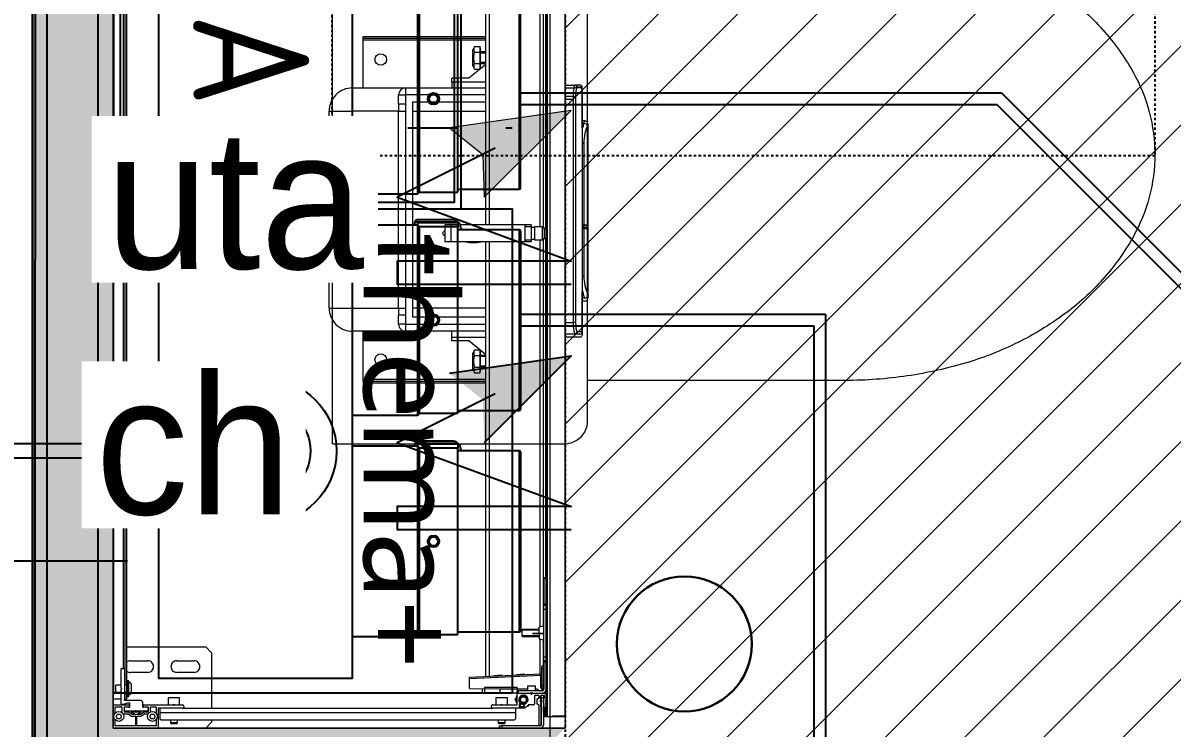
# Model space of a CAD drawing. Header units: centimetres. Extents: x 2191 to 12545, y -680 to 18662.
# Drawn here: x 8602.2 to 8701.4, y 8240.9 to 8301.8 of the extents above; entities that cross this region are included whole.
import ezdxf

# ---------------------------------------------------------------- set-up
doc = ezdxf.new("R2010")
doc.units = ezdxf.units.CM
for name, pattern in [('prlm_vmc', [0.282222, 0.141111, -0.141111]), ('Style de ligne -1', [0.41664, 0.20828, -0.20836]), ('VW-01', [0.41656, 0.20828, -0.20828])]:
    doc.linetypes.add(name, pattern=pattern)
for name, color, linetype, lineweight in [('B AmÈnagement intÈrieur_Hatch', 7, 'Continuous', 5), ('F REMPLISSAGE-vert clair_Hatch', 7, 'Continuous', 5), ('F REMPLISSAGE-vert foncÈ_Hatch', 7, 'Continuous', 5), ('prlm-ELEC-CFO', 1, 'Continuous', 25), ('prlm-GAZ', 2, 'Continuous', 25)]:
    doc.layers.add(name, color=color, linetype=linetype, lineweight=lineweight)
for name, color, linetype in [('B Aménagement intérieur', 252, 'Continuous'), ('B Faux plafonds', 252, 'Continuous'), ('B Faux plafonds_Hatch', 252, 'Continuous'), ('B Général', 252, 'Continuous'), ('C ANNOTATIONS-prestations', 252, 'Continuous'), ('D SURFACES-shab', 252, 'Continuous'), ('F REMPLISSAGE-vert clair', 252, 'Continuous'), ('F REMPLISSAGE-vert foncé', 252, 'Continuous'), ('prlm-CHAUFF', 4, 'Continuous'), ('prlm-GT', 242, 'Continuous')]:
    doc.layers.add(name, color=color, linetype=linetype)
doc.styles.add('prlm-chauff', font='trebucbi.ttf', dxfattribs={"height": 18})
doc.styles.add('prlm-elec-cfo', font='comic.ttf', dxfattribs={"height": 12})
doc.styles.get("Standard").update_dxf_attribs({"font": 'isocp.shx', "height": 15})

# ---------------------------------------------------------------- blocks, each defined once
blk = doc.blocks.new('Gaine 150_70')
at = {"layer": 'B Général', "color": 7, "linetype": 'Continuous', "lineweight": 5}
for p, q in [((-35.8, 37.785), (-35.8, 37.336)), ((-32.287, 37.785), (-35.8, 37.785)), ((-14.4, 37.8), (-35.55, 37.8)), ((-32.9, 37.985), (-32.9, 37.785)), ((-32.65, 38), (-32.65, 37.8)), ((-32.6, 38.285), (-32.6, 38.285)), ((-23.943, 38.285), (-32.6, 38.285)), ((-32.35, 38.3), (-32.35, 38.3)), ((-23.693, 38.3), (-32.35, 38.3)), ((-31.01, 37.782), (-19.49, 37.782)), ((-30.99, 37.919), (-23.943, 37.919)), ((-30.99, 37.782), (-30.99, 37.919)), ((-23.943, 37.919), (-23.943, 38.285)), ((-23.943, 37.782), (-23.943, 37.919)), ((-23.834, 38.285), (-23.834, 37.919)), ((-17.9, 38.285), (-23.834, 38.285)), ((-23.834, 37.919), (-19.51, 37.919)), ((-23.834, 37.919), (-23.834, 37.782)), ((-23.693, 37.934), (-23.693, 38.3)), ((-23.693, 37.797), (-23.693, 37.934)), ((-23.584, 38.3), (-23.584, 37.934)), ((-17.65, 38.3), (-23.584, 38.3)), ((-23.584, 37.934), (-23.584, 37.797)), ((-19.51, 37.782), (-19.51, 37.919)), ((-14.7, 37.785), (-18.19, 37.785)), ((-17.9, 38.285), (-17.9, 38.285)), ((-17.65, 38.3), (-17.65, 38.3)), ((-17.6, 37.985), (-17.6, 37.785)), ((-17.35, 38), (-17.35, 37.8)), ((-14.7, 37.785), (-14.7, 37.336)), ((-36, 37.585), (-36, 37.138)), ((-36, 36.305), (-36, 37.138)), ((-35.75, 37.6), (-35.75, 37.153)), ((-35.75, 36.32), (-35.75, 37.153)), ((-35, 37.213), (-15.5, 37.213)), ((-35, 37.015), (-35, 37.213)), ((-35, 37.015), (-35, 36.305)), ((-15.5, 37.015), (-35, 37.015)), ((-34.75, 37.03), (-34.75, 36.32)), ((-15.25, 37.03), (-34.75, 37.03)), ((-15.5, 37.213), (-15.5, 37.015)), ((-15.5, 36.305), (-15.5, 37.015)), ((-15.25, 36.32), (-15.25, 37.03)), ((-14.5, 37.585), (-14.5, 37.138)), ((-14.5, 37.138), (-14.5, 36.305)), ((-14.25, 37.6), (-14.25, 37.153)), ((-14.25, 37.153), (-14.25, 36.32)), ((18.5, 36.305), (-69, 36.305))]:
    blk.add_line(p, q, dxfattribs=at)
at = {"layer": 'B Général', "color": 7, "linetype": 'Continuous', "lineweight": 5, "flags": 128}
for points in [[(-35.8, 37.785, 0.198912), (-35.941, 37.726, 0.198912), (-36, 37.585)], [(-35.55, 37.8, 0.198912), (-35.691, 37.741, 0.198912), (-35.75, 37.6)], [(-32.6, 38.285, 0.198912), (-32.812, 38.197, 0.198912), (-32.9, 37.985)], [(-32.9, 37.985, 0.015662), (-32.555, 37.873, 0.015662), (-32.204, 37.783)], [(-32.35, 38.3, 0.198912), (-32.562, 38.212, 0.198912), (-32.65, 38)], [(-32.6, 38.285, 0.052495), (-31.814, 38.017, 0.052495), (-30.99, 37.919)], [(-32.305, 37.785), (-32.301, 37.785, 0.000336), (-31.019, 37.782), (-31.01, 37.782)], [(-19.51, 37.919, 0.052763), (-18.686, 38.017, 0.052763), (-17.9, 38.285)], [(-18.296, 37.783, 0.015616), (-17.945, 37.873, 0.015616), (-17.6, 37.985)], [(-17.6, 37.985, 0.198912), (-17.688, 38.197, 0.198912), (-17.9, 38.285)], [(-17.35, 38, 0.198912), (-17.438, 38.212, 0.198912), (-17.65, 38.3)], [(-14.5, 37.585, 0.198912), (-14.559, 37.726, 0.198912), (-14.7, 37.785)], [(-14.25, 37.6, 0.198912), (-14.309, 37.741, 0.198912), (-14.45, 37.8)], [(-36, 37.138, 0.057305), (-35.507, 37.019, 0.057305), (-35, 37.015)], [(-15.5, 37.015, 0.052931), (-14.993, 37.023, 0.052931), (-14.5, 37.138)]]:
    blk.add_lwpolyline(points, format="xyb", dxfattribs=at)
blk.add_lwpolyline([(-19.49, 37.782), (-18.183, 37.785), (-18.182, 37.785)], dxfattribs=at)
for points in [[(-70, 36.305), (19.5, 36.305), (19.5, -2.715), (-70, -2.715)], [(-70, -2.7), (-70, 36.3), (19.5, 36.3), (19.5, -2.7)]]:
    blk.add_lwpolyline(points, close=True, dxfattribs=at)
at = {"layer": 'B Général', "color": 7, "linetype": 'Continuous', "lineweight": 5}
for points, knots in [([(-35.8, 37.336), (-35.802, 37.336), (-35.829, 37.335), (-35.876, 37.322), (-35.911, 37.303), (-35.936, 37.284), (-35.958, 37.26), (-35.976, 37.234), (-35.989, 37.206), (-36, 37.167), (-36, 37.141), (-36, 37.14), (-36, 37.138)], [0, 0, 0, 1, 2, 3, 4, 5, 6, 7, 8, 9, 9, 10, 10, 10]), ([(-35.8, 37.336), (-35.783, 37.302), (-35.674, 37.269), (-35.305, 37.21), (-35.003, 37.213), (-35.002, 37.213), (-35, 37.213)], [0, 0, 0, 1, 2, 3, 3, 4, 4, 4]), ([(-15.5, 37.213), (-15.212, 37.211), (-14.837, 37.263), (-14.728, 37.302), (-14.701, 37.325), (-14.7, 37.335), (-14.7, 37.336), (-14.7, 37.336)], [0, 0, 0, 1, 2, 3, 4, 4, 5, 5, 5]), ([(-14.5, 37.138), (-14.5, 37.14), (-14.5, 37.167), (-14.514, 37.213), (-14.533, 37.247), (-14.553, 37.273), (-14.576, 37.294), (-14.603, 37.312), (-14.631, 37.324), (-14.671, 37.335), (-14.697, 37.336), (-14.698, 37.336), (-14.7, 37.336)], [0, 0, 0, 1, 2, 3, 4, 5, 6, 7, 8, 9, 9, 10, 10, 10])]:
    blk.add_open_spline(points, degree=2, knots=knots, dxfattribs=at)
at = {"layer": 'C ANNOTATIONS-prestations'}
blk.add_line((18.5, 36.305), (18.5, 35.205), dxfattribs=at)
at = {"layer": 'C ANNOTATIONS-prestations', "lineweight": 5}
for p, q in [((-69, 34.755), (18.5, 34.755)), ((18.5, 34.755), (18.5, 35.205)), ((18.5, 34.755), (18.53, 34.755)), ((18.5, 34.755), (18.5, 34.655)), ((18.53, 34.755), (18.53, 34.555)), ((18.5, 34.655), (-69, 34.655)), ((-61.294, 34.135), (-23.75, 34.135)), ((-23.65, 34.435), (-61.234, 34.435)), ((-23.583, 34.635), (-57, 34.635)), ((-22.65, 34.36), (-23.75, 34.36)), ((-23.75, 34.36), (-23.75, 33.66)), ((-22.75, 34.51), (-23.65, 34.51)), ((-23.65, 34.51), (-23.65, 34.36)), ((6.5, 34.635), (-22.817, 34.635)), ((-22.75, 34.36), (-22.75, 34.51)), ((10.724, 34.435), (-22.75, 34.435)), ((-22.65, 33.66), (-22.65, 34.36)), ((-22.65, 34.135), (10.784, 34.135)), ((6.5, 34.455), (6.5, 34.655)), ((6.6, 34.455), (6.5, 34.455)), ((6.6, 34.655), (6.6, 34.455)), ((6.6, 34.455), (8.783, 34.455)), ((8.783, 34.455), (8.783, 34.655)), ((8.918, 34.455), (8.783, 34.455)), ((8.918, 34.655), (8.918, 34.455)), ((9.25, 34.455), (8.918, 34.455)), ((9.25, 34.455), (9.25, 34.655)), ((13.35, 34.455), (9.25, 34.455)), ((10.72, 34.455), (10.8, 34.055)), ((11.3, 34.055), (10.8, 34.055)), ((11, 34.055), (11, 32.605)), ((11.061, 34.055), (11.061, 32.605)), ((11.3, 33.646), (11.3, 34.455)), ((11.35, 33.646), (11.35, 34.455)), ((11.35, 34.055), (11.8, 34.055)), ((11.539, 34.055), (11.539, 32.605)), ((11.6, 32.605), (11.6, 34.055)), ((11.8, 34.055), (11.88, 34.455)), ((11.816, 34.135), (14.824, 34.135)), ((14.1, 34.435), (11.876, 34.435)), ((13.35, 34.455), (13.35, 34.655)), ((13.682, 34.455), (13.35, 34.455)), ((13.682, 34.455), (13.682, 34.655)), ((13.817, 34.455), (13.682, 34.455)), ((13.817, 34.655), (13.817, 34.455)), ((13.817, 34.455), (16.15, 34.455)), ((14.1, 34.405), (14.1, 34.455)), ((14.1, 34.405), (14.4, 34.405)), ((14.4, 34.305), (14.2, 34.305)), ((14.4, 34.455), (14.4, 34.405)), ((14.4, 34.405), (15.8, 34.405)), ((14.4, 34.305), (14.4, 34.405)), ((15.8, 34.305), (14.4, 34.305)), ((14.821, 34.198), (14.82, 34.21)), ((14.821, 34.198), (14.971, 34.205)), ((15.1, 28.055), (14.821, 34.198)), ((14.97, 34.21), (14.971, 34.205)), ((16, 34.205), (14.971, 34.205)), ((14.971, 34.205), (15.25, 28.055)), ((15.8, 34.405), (15.8, 34.455)), ((15.8, 34.405), (16.1, 34.405)), ((15.8, 34.305), (15.8, 34.405)), ((16, 34.305), (15.8, 34.305)), ((15.9, 33.755), (15.9, 33.055)), ((16.3, 33.755), (15.9, 33.755)), ((16, 34.305), (16, 34.205)), ((16.1, 34.455), (16.1, 34.405)), ((16.15, 33.852), (16.15, 33.755)), ((16.3, 34.305), (16.3, 32.255)), ((16.4, 34.655), (16.4, 34.55)), ((16.5, 34.655), (16.5, 34.625)), ((16.5, 33.517), (16.5, 34.625)), ((16.7, 34.505), (16.7, 34.215)), ((16.7, 34.435), (16.9, 34.435)), ((16.9, 34.235), (16.7, 34.235)), ((16.7, 34.025), (16.7, 33.685)), ((16.87, 34.535), (16.73, 34.535)), ((17.002, 34.185), (16.73, 34.185)), ((16.859, 34.055), (16.73, 34.055)), ((16.971, 33.918), (16.884, 34.042)), ((16.9, 34.485), (16.9, 34.505)), ((17.001, 34.485), (16.9, 34.485)), ((16.9, 34.435), (19.25, 34.435)), ((16.9, 34.435), (16.9, 34.235)), ((16.9, 34.235), (19.25, 34.235)), ((16.96, 34.485), (16.999, 34.446)), ((17.404, 33.905), (16.996, 33.905)), ((16.999, 34.446), (17.037, 34.446)), ((17, 34.235), (17, 34.185)), ((17, 33.905), (17, 33.875)), ((17, 33.875), (17.4, 33.875)), ((17, 33.875), (17.02, 33.855)), ((17.02, 33.855), (17.38, 33.855)), ((17.03, 34.205), (17.129, 34.205)), ((17.043, 34.185), (17.043, 34.235)), ((17.043, 33.855), (17.043, 33.905)), ((17.345, 34.435), (17.06, 34.435)), ((17.129, 34.655), (17.179, 34.606)), ((17.129, 34.205), (17.179, 34.156)), ((17.164, 34.62), (17.236, 34.62)), ((17.221, 34.606), (17.271, 34.655)), ((17.221, 34.156), (17.271, 34.205)), ((17.271, 34.205), (17.375, 34.205)), ((17.357, 34.185), (17.357, 34.235)), ((17.357, 33.855), (17.357, 33.905)), ((17.368, 34.446), (17.401, 34.446)), ((17.38, 33.855), (17.4, 33.875)), ((17.4, 34.185), (17.4, 34.235)), ((17.4, 33.875), (17.4, 33.905)), ((17.401, 34.446), (17.44, 34.485)), ((17.403, 34.185), (17.577, 34.185)), ((17.576, 34.485), (17.404, 34.485)), ((17.516, 34.042), (17.429, 33.918)), ((19.27, 34.055), (17.541, 34.055)), ((17.605, 34.205), (19.2, 34.205)), ((18.17, 34.435), (17.635, 34.435)), ((17.7, 34.625), (17.7, 34.585)), ((17.73, 34.555), (17.73, 34.655)), ((17.73, 34.555), (18.17, 34.555)), ((18.53, 34.555), (17.73, 34.555)), ((18.2, 34.525), (18.2, 34.465)), ((19.3, 34.185), (19.3, 30.835)), ((19.3, 34.105), (19.3, 34.085)), ((19.5, 34.185), (19.5, 30.835)), ((-23.925, 33.385), (-23.925, 32.885)), ((-23.925, 33.385), (-23.7, 33.385)), ((-23.925, 32.885), (-23.75, 32.885)), ((-23.925, 32.885), (-23.925, 32.86)), ((-22.475, 32.86), (-23.925, 32.86)), ((-23.925, 32.86), (-23.925, 26.46)), ((-23.75, 33.66), (-22.65, 33.66)), ((-23.75, 33.36), (-22.65, 33.36)), ((-23.75, 33.36), (-23.75, 32.86)), ((-23.7, 33.66), (-23.7, 33.36)), ((-22.7, 33.36), (-22.7, 33.66)), ((-22.7, 33.385), (-22.475, 33.385)), ((-22.65, 32.86), (-22.65, 33.36)), ((-22.65, 32.885), (-22.475, 32.885)), ((-22.475, 33.385), (-22.475, 32.885)), ((-22.475, 32.885), (-22.475, 32.86)), ((-22.475, 32.86), (-22.475, 26.46)), ((11.3, 33.51), (11.3, 33.646)), ((11.35, 33.646), (11.3, 33.646)), ((11.35, 33.51), (11.3, 33.51)), ((11.35, 33.51), (11.35, 33.646)), ((14.884, 32.805), (14.834, 32.803)), ((14.866, 32.101), (14.834, 32.803)), ((15.9, 33.055), (16.3, 33.055)), ((16.15, 33.055), (16.15, 32.155)), ((16.5, 33.517), (16.5, 33.293)), ((16.5, 32.185), (16.5, 33.293)), ((16.579, 33.426), (16.509, 33.496)), ((16.509, 33.314), (16.579, 33.384)), ((16.7, 32.899), (16.7, 32.511)), ((16.73, 33.655), (17.41, 33.655)), ((17.51, 33.555), (17.51, 33.127)), ((17.519, 33.106), (17.791, 32.834)), ((17.54, 32.775), (17.54, 32.735)), ((17.556, 33.113), (17.656, 33.055)), ((17.62, 32.805), (17.57, 32.805)), ((17.65, 32.355), (17.65, 32.775)), ((17.656, 33.055), (17.656, 32.969)), ((17.8, 32.813), (17.8, 30.055)), ((11.6, 32.605), (11, 32.605)), ((14.866, 32.101), (14.916, 32.104)), ((16, 32.155), (16, 29.355)), ((16, 32.155), (16.15, 32.155)), ((16.101, 28.055), (16.11, 32.255)), ((16.11, 32.255), (16.15, 32.257)), ((16.15, 32.155), (16.3, 32.155)), ((16.15, 32.155), (16.15, 30.655)), ((16.3, 32.255), (16.5, 32.255)), ((16.3, 32.155), (16.3, 32.255)), ((16.5, 32.155), (16.3, 32.155)), ((16.5, 32.185), (16.5, 32.155)), ((16.5, 32.155), (16.5, 30.655)), ((17.47, 32.155), (16.53, 32.155)), ((17.05, 32.005), (16.95, 32.063)), ((17.15, 32.063), (17.05, 32.005)), ((17.407, 32.495), (17.43, 32.495)), ((17.46, 32.465), (17.46, 32.355)), ((17.51, 32.705), (17.479, 32.705)), ((17.49, 32.325), (17.62, 32.325)), ((17.5, 30.867), (17.5, 32.125)), ((17.65, 32.351), (17.604, 32.325)), ((17.8, 32.035), (18.15, 32.035)), ((18.15, 32.035), (18.7, 32.035)), ((18.15, 1.335), (18.15, 32.035)), ((18.8, 31.935), (18.7, 32.035)), ((18.8, 1.435), (18.8, 31.935)), ((14.973, 30.843), (14.923, 30.841)), ((14.955, 30.139), (14.923, 30.841)), ((16.9, 31.335), (16.9, 30.335)), ((17.5, 31.335), (16.9, 31.335)), ((17.5, 30.867), (17.5, 30.743)), ((17.529, 30.826), (17.509, 30.846)), ((17.509, 30.764), (17.529, 30.784)), ((19.05, 31.135), (18.8, 31.135)), ((19.05, 31.135), (19.05, 30.535)), ((19.1, 31.085), (19.05, 31.135)), ((19.1, 30.585), (19.1, 31.085)), ((19.3, 30.835), (19.5, 30.835)), ((19.3, 30.635), (19.3, 30.835)), ((19.5, 30.835), (19.5, 30.635)), ((14.955, 30.139), (15.005, 30.142)), ((16.15, 30.655), (16.5, 30.655)), ((16.5, 30.655), (16.5, 29.355)), ((16.9, 30.335), (17.5, 30.335)), ((17.5, 30.055), (17.5, 30.743)), ((17.7, 29.955), (17.6, 29.955)), ((17.8, 3.285), (17.8, 30.055)), ((18.8, 30.535), (19.05, 30.535)), ((19.05, 30.535), (19.1, 30.585)), ((19.5, 30.635), (19.3, 30.635)), ((-65.537, 29.435), (-23.925, 29.435)), ((-65.524, 29.735), (-23.925, 29.735)), ((-40.2, 18.885), (-40.2, 29.435)), ((-40.05, 18.885), (-40.05, 29.435)), ((-39.9, 18.885), (-39.9, 29.435)), ((-39.086, 28.985), (-39.331, 28.985)), ((-39.331, 28.489), (-39.331, 28.985)), ((-37.5, 29.005), (-39.2, 29.005)), ((-39.2, 29.005), (-39.2, 28.985)), ((-38.841, 28.985), (-39.086, 28.985)), ((-38.85, 29.435), (-38.85, 29.005)), ((-38.35, 28.985), (-38.841, 28.985)), ((-38.841, 28.489), (-38.841, 28.985)), ((-38.758, 29.435), (-38.758, 29.005)), ((-37.859, 28.985), (-38.35, 28.985)), ((-37.942, 29.435), (-37.942, 29.005)), ((-37.614, 28.985), (-37.859, 28.985)), ((-37.859, 28.489), (-37.859, 28.985)), ((-37.85, 29.005), (-37.85, 29.435)), ((-37.754, 29.435), (-36.592, 27.99)), ((-37.392, 28.985), (-37.614, 28.985)), ((-37.5, 28.985), (-37.5, 29.005)), ((-37.369, 28.489), (-37.369, 28.956)), ((-36.25, 29.435), (-36.25, 26.535)), ((-35.75, 22.535), (-35.75, 29.435)), ((-35.15, 29.435), (-35.15, 22.535)), ((-34.55, 23.135), (-34.55, 29.435)), ((-33.75, 23.135), (-33.75, 29.435)), ((-22.475, 29.735), (15.024, 29.735)), ((-22.475, 29.435), (15.037, 29.435)), ((-16.75, 29.435), (-16.75, 23.135)), ((-15.95, 29.435), (-15.95, 23.135)), ((-15.35, 22.535), (-15.35, 29.435)), ((-14.75, 29.435), (-14.75, 22.535)), ((-14.25, 26.535), (-14.25, 29.435)), ((-12.746, 29.435), (-13.908, 27.99)), ((-13.131, 28.489), (-13.131, 28.956)), ((-12.886, 28.985), (-13.108, 28.985)), ((-11.3, 29.005), (-13, 29.005)), ((-13, 29.005), (-13, 28.985)), ((-12.641, 28.985), (-12.886, 28.985)), ((-12.65, 29.435), (-12.65, 29.005)), ((-12.15, 28.985), (-12.641, 28.985)), ((-12.641, 28.489), (-12.641, 28.985)), ((-12.558, 29.435), (-12.558, 29.005)), ((-11.659, 28.985), (-12.15, 28.985)), ((-11.742, 29.435), (-11.742, 29.005)), ((-11.414, 28.985), (-11.659, 28.985)), ((-11.659, 28.489), (-11.659, 28.985)), ((-11.65, 29.005), (-11.65, 29.435)), ((-11.169, 28.985), (-11.414, 28.985)), ((-11.3, 28.985), (-11.3, 29.005)), ((-11.169, 28.489), (-11.169, 28.985)), ((-10.6, 18.885), (-10.6, 29.435)), ((-10.45, 18.885), (-10.45, 29.435)), ((-10.3, 18.885), (-10.3, 29.435)), ((16, 29.355), (16.5, 29.355)), ((16.103, 29.155), (16.5, 29.155)), ((16.5, 29.355), (16.5, 29.155)), ((-39.331, 28.489), (-39.05, 28.345)), ((-37.65, 28.345), (-39.05, 28.345)), ((-37.65, 28.345), (-37.369, 28.489)), ((-36.592, 27.99), (-36.592, 26.535)), ((-13.908, 27.99), (-13.908, 26.535)), ((-13.131, 28.489), (-12.85, 28.345)), ((-11.45, 28.345), (-12.85, 28.345)), ((-11.45, 28.345), (-11.169, 28.489)), ((15.25, 28.055), (15.1, 28.055)), ((16.101, 28.055), (15.25, 28.055)), ((-36.25, 26.535), (-36.592, 26.535)), ((-36.25, 26.535), (-35.75, 26.535)), ((-22.475, 26.46), (-23.925, 26.46)), ((-23.925, 26.46), (-23.925, 26.435)), ((-23.925, 26.435), (-23.925, 25.935)), ((-23.925, 26.435), (-22.475, 26.435)), ((-23.925, 25.935), (-22.475, 25.935)), ((-22.475, 26.46), (-22.475, 26.435)), ((-22.475, 26.435), (-22.475, 25.935)), ((-14.25, 26.535), (-14.75, 26.535)), ((-13.908, 26.535), (-14.25, 26.535)), ((-34.55, 23.135), (-15.95, 23.135)), ((-35.75, 17.935), (-35.75, 22.535)), ((-35.75, 22.535), (-35.15, 22.535)), ((-35.15, 22.535), (-34.374, 22.535)), ((-35.15, 21.935), (-35.15, 22.535)), ((-34.374, 21.935), (-35.15, 21.935)), ((-34.374, 21.935), (-34.374, 22.535)), ((-34.374, 21.935), (-33.75, 21.935)), ((-33.75, 22.527), (-16.75, 22.527)), ((-33.75, 21.935), (-33.75, 22.527)), ((-16.75, 21.935), (-33.75, 21.935)), ((-33.75, 21.935), (-33.75, 17.935)), ((-16.75, 21.935), (-16.75, 22.527)), ((-16.75, 17.935), (-16.75, 21.935)), ((-16.75, 21.935), (-16.126, 21.935)), ((-16.126, 22.535), (-15.35, 22.535)), ((-16.126, 22.535), (-16.126, 21.935)), ((-15.35, 21.935), (-16.126, 21.935)), ((-15.35, 22.535), (-15.35, 21.935)), ((-15.35, 22.535), (-14.75, 22.535)), ((-14.75, 22.535), (-14.75, 17.935)), ((-40.05, 18.885), (-40.2, 18.885)), ((-39.9, 18.885), (-40.05, 18.885)), ((-35.75, 18.885), (-39.9, 18.885)), ((-10.6, 18.885), (-14.75, 18.885)), ((-10.45, 18.885), (-10.6, 18.885)), ((-10.45, 18.885), (-10.3, 18.885)), ((-35.75, 17.935), (-33.75, 17.935)), ((-33.75, 17.935), (-16.75, 17.935)), ((-33.75, 15.935), (-33.75, 17.935)), ((-14.75, 17.935), (-16.75, 17.935)), ((-16.75, 15.935), (-16.75, 17.935)), ((-16.75, 15.935), (-33.75, 15.935)), ((12.5, 5.285), (13, 5.785)), ((12.5, -1.515), (12.5, 5.285)), ((13, 5.785), (17.8, 5.785)), ((18.8, 5.785), (19, 5.785)), ((19, 5.785), (19.5, 5.285)), ((19.5, 5.285), (19.5, 1.155)), ((13.7, 2.785), (13.7, 4.285)), ((14.7, 4.285), (14.7, 2.785)), ((16.9, 3.035), (16.9, 2.035)), ((17.5, 3.035), (16.9, 3.035)), ((17.5, 2.585), (17.5, 3.285)), ((17.6, 3.385), (17.7, 3.385)), ((17.8, 3.285), (17.8, 1.215)), ((16.9, 2.035), (17.5, 2.035)), ((17.529, 2.556), (17.5, 2.585)), ((17.5, 2.585), (17.5, 2.485)), ((17.5, 2.485), (17.529, 2.514)), ((17.5, -0.085), (17.5, 2.485)), ((19.05, 2.835), (18.8, 2.835)), ((18.8, 2.235), (19.05, 2.235)), ((19.05, 2.835), (19.05, 2.235)), ((19.1, 2.785), (19.05, 2.835)), ((19.05, 2.235), (19.1, 2.285)), ((19.1, 2.285), (19.1, 2.785)), ((17.71, 1.005), (18.217, 1.005)), ((17.8, 1.335), (18.15, 1.335)), ((17.83, 1.185), (19.47, 1.185)), ((18.15, 1.335), (18.7, 1.335)), ((18.7, 1.335), (18.8, 1.435)), ((18.783, 1.005), (19.29, 1.005)), ((19.5, 1.155), (19.5, -2.685)), ((13.7, -1.215), (13.7, 0.285)), ((14.7, 0.285), (14.7, -1.215)), ((17.68, 0.545), (17.68, 0.975)), ((17.7, 0.305), (17.7, -0.085)), ((18.03, 0.515), (17.71, 0.515)), ((18.07, 0.335), (17.73, 0.335)), ((17.73, 0.285), (18.02, 0.285)), ((18.05, 0.255), (18.05, -0.665)), ((18.1, -0.065), (18.1, 0.305)), ((18.28, -0.001), (18.28, 0.321)), ((18.3, 0.8), (18.5, 0.916)), ((18.3, 0.57), (18.3, 0.8)), ((18.5, 0.454), (18.3, 0.57)), ((18.5, 0.916), (18.7, 0.8)), ((18.7, 0.57), (18.5, 0.454)), ((18.7, 0.8), (18.7, 0.57)), ((19.32, 0.975), (19.32, -0.625)), ((17.25, -0.165), (17.1, -0.315)), ((17.1, -1.715), (17.1, -0.315)), ((17.25, -0.165), (17.67, -0.165)), ((17.67, -0.115), (17.53, -0.115)), ((17.7, -0.135), (17.7, -0.085)), ((18.05, -0.665), (18, -0.715)), ((18, -0.715), (18.05, -0.765)), ((18.127, -0.315), (18.05, -0.315)), ((18.05, -0.392), (18.171, -0.392)), ((18.05, -0.765), (18.05, -1.685)), ((18.295, -0.357), (18.1, -0.065)), ((18.127, -0.315), (18.127, -1.115)), ((18.3, -0.615), (18.127, -0.315)), ((18.127, -1.115), (18.3, -0.815)), ((18.48, -0.311), (18.285, -0.018)), ((18.3, -1.056), (18.3, -0.374)), ((18.48, -0.625), (18.48, -0.311)), ((18.48, -1.11), (18.48, -0.805)), ((19.29, -0.655), (18.51, -0.655)), ((18.51, -0.775), (19.29, -0.775)), ((19.32, -0.805), (19.32, -2.505)), ((15.8, -1.665), (-66.3, -1.665)), ((15.75, -1.515), (-66.25, -1.515)), ((14.35, -1.815), (-64.85, -1.815)), ((14.35, -1.985), (14.35, -1.745)), ((14.38, -1.715), (17.04, -1.715)), ((16.78, -1.365), (15.42, -1.365)), ((15.42, -1.365), (15.42, -1.465)), ((16.78, -1.465), (15.42, -1.465)), ((15.42, -1.465), (15.42, -1.515)), ((15.7, -1.465), (15.8, -1.565)), ((16.425, -1.135), (15.775, -1.135)), ((15.8, -1.565), (16.4, -1.565)), ((15.8, -1.565), (15.8, -1.715)), ((16.05, -2.015), (16.1, -1.965)), ((16.1, -1.965), (16.15, -2.015)), ((16.4, -1.565), (16.5, -1.465)), ((16.4, -1.715), (16.4, -1.565)), ((17, -1.665), (16.4, -1.665)), ((17, -1.515), (16.45, -1.515)), ((16.78, -1.465), (16.78, -1.365)), ((16.78, -1.515), (16.78, -1.465)), ((17, -1.665), (17, -1.515)), ((17, -1.665), (17, -1.715)), ((17.35, -1.295), (17.35, -1.51)), ((17.448, -1.81), (17.352, -1.52)), ((17.67, -1.265), (17.38, -1.265)), ((17.45, -1.985), (17.45, -1.82)), ((17.5, -2.685), (17.5, -1.345)), ((17.53, -1.315), (17.67, -1.315)), ((17.68, -2.505), (17.68, -1.975)), ((17.7, -1.345), (17.7, -1.295)), ((17.7, -1.345), (17.7, -1.735)), ((17.71, -1.945), (18.056, -1.945)), ((18.02, -1.715), (17.73, -1.715)), ((17.73, -1.765), (18.07, -1.765)), ((18.05, -1.038), (18.171, -1.038)), ((18.05, -1.115), (18.127, -1.115)), ((18.1, -1.735), (18.1, -1.374)), ((18.105, -1.357), (18.295, -1.073)), ((18.28, -1.851), (18.28, -1.429)), ((18.285, -1.412), (18.475, -1.127)), ((17, -2.715), (-67.5, -2.715)), ((16.05, -2.015), (14.38, -2.015)), ((15.8, -2.015), (15.8, -2.465)), ((16.4, -2.465), (15.8, -2.465)), ((17.42, -2.015), (16.15, -2.015)), ((16.4, -2.465), (16.4, -2.015)), ((17, -2.015), (17, -2.715)), ((17.53, -2.715), (17, -2.715)), ((19.47, -2.715), (17.53, -2.715)), ((18.217, -2.535), (17.71, -2.535)), ((18.3, -2.1), (18.5, -1.984)), ((18.3, -2.33), (18.3, -2.1)), ((18.5, -2.446), (18.3, -2.33)), ((18.5, -1.984), (18.7, -2.1)), ((18.7, -2.33), (18.5, -2.446)), ((18.7, -2.1), (18.7, -2.33)), ((19.29, -2.535), (18.783, -2.535)), ((19.5, -2.715), (19.47, -2.715)), ((19.5, -2.685), (19.5, -2.715))]:
    blk.add_line(p, q, dxfattribs=at)
at = {"layer": 'C ANNOTATIONS-prestations', "lineweight": 5, "flags": 128}
for points in [[(-23.538, 34.655, 0.16547), (-23.619, 34.601, 0.16547), (-23.65, 34.51)], [(-22.75, 34.51, 0.16547), (-22.781, 34.601, 0.16547), (-22.862, 34.655)], [(14.1, 34.405, 0.198912), (14.129, 34.334, 0.198912), (14.2, 34.305)], [(14.82, 34.21, 0.193016), (14.789, 34.277, 0.193016), (14.72, 34.305)], [(16, 34.205, 0.227222), (16.156, 34.28, 0.227222), (16.195, 34.448)], [(16, 34.305, 0.198912), (16.071, 34.334, 0.198912), (16.1, 34.405)], [(16.5, 34.305, 0.198912), (16.397, 34.552, 0.198912), (16.15, 34.655)], [(16.3, 34.305, 0.198912), (16.256, 34.411, 0.198912), (16.15, 34.455)], [(16.222, 34.005, 0.109774), (16.169, 33.936, 0.109774), (16.15, 33.852)], [(16.222, 34.005, 0.028434), (16.263, 34.044, 0.028434), (16.3, 34.087)], [(16.53, 34.655, 0.198912), (16.509, 34.646, 0.198912), (16.5, 34.625)], [(16.73, 34.535, 0.198912), (16.709, 34.526, 0.198912), (16.7, 34.505)], [(16.7, 34.215, 0.198912), (16.709, 34.194, 0.198912), (16.73, 34.185)], [(16.73, 34.055, 0.198912), (16.709, 34.046, 0.198912), (16.7, 34.025)], [(16.884, 34.042, 0.120588), (16.873, 34.052, 0.120588), (16.859, 34.055)], [(16.9, 34.505, 0.198912), (16.891, 34.526, 0.198912), (16.87, 34.535)], [(16.971, 33.918, 0.120588), (16.982, 33.908, 0.120588), (16.996, 33.905)], [(17, 34.435, 0.013224), (17, 34.44, 0.013224), (16.999, 34.446)], [(17.03, 34.46, 0.17724), (17.02, 34.478, 0.17724), (17.001, 34.485)], [(17.002, 34.185, 0.155096), (17.019, 34.191, 0.155096), (17.03, 34.205)], [(17.03, 34.46, 0.17724), (17.041, 34.442, 0.17724), (17.06, 34.435)], [(17.179, 34.606, 0.198912), (17.2, 34.597, 0.198912), (17.221, 34.606)], [(17.179, 34.156, 0.198912), (17.2, 34.147, 0.198912), (17.221, 34.156)], [(17.345, 34.435, 0.17724), (17.364, 34.442, 0.17724), (17.375, 34.46)], [(17.404, 34.485, 0.17724), (17.385, 34.478, 0.17724), (17.375, 34.46)], [(17.375, 34.205, 0.155096), (17.386, 34.191, 0.155096), (17.403, 34.185)], [(17.401, 34.446, 0.013224), (17.4, 34.44, 0.013224), (17.4, 34.435)], [(17.404, 33.905, 0.120588), (17.418, 33.908, 0.120588), (17.429, 33.918)], [(17.541, 34.055, 0.120588), (17.527, 34.052, 0.120588), (17.516, 34.042)], [(17.605, 34.46, 0.17724), (17.595, 34.478, 0.17724), (17.576, 34.485)], [(17.577, 34.185, 0.155096), (17.594, 34.191, 0.155096), (17.605, 34.205)], [(17.605, 34.46, 0.17724), (17.616, 34.442, 0.17724), (17.635, 34.435)], [(17.7, 34.625, 0.198912), (17.691, 34.646, 0.198912), (17.67, 34.655)], [(17.7, 34.585, 0.198912), (17.709, 34.564, 0.198912), (17.73, 34.555)], [(18.2, 34.525, 0.198912), (18.191, 34.546, 0.198912), (18.17, 34.555)], [(18.17, 34.435, 0.198912), (18.191, 34.444, 0.198912), (18.2, 34.465)], [(19.3, 34.105, 0.198912), (19.271, 34.176, 0.198912), (19.2, 34.205)], [(19.5, 34.185, 0.198912), (19.427, 34.362, 0.198912), (19.25, 34.435)], [(19.3, 34.185, 0.198912), (19.285, 34.22, 0.198912), (19.25, 34.235)], [(19.27, 34.055, 0.198912), (19.291, 34.064, 0.198912), (19.3, 34.085)], [(16.5, 33.517, 0.098491), (16.502, 33.506, 0.098491), (16.509, 33.496)], [(16.509, 33.314, 0.098491), (16.502, 33.304, 0.098491), (16.5, 33.293)], [(16.579, 33.384, 0.198912), (16.588, 33.405, 0.198912), (16.579, 33.426)], [(17.449, 32.733, 0.366532), (17.088, 33.103, 0.366532), (16.664, 32.808, 0.366532), (16.884, 32.341, 0.366532), (17.382, 32.482)], [(16.7, 33.685, 0.198912), (16.709, 33.664, 0.198912), (16.73, 33.655)], [(17.382, 32.482, 0.082935), (17.436, 32.602, 0.082935), (17.449, 32.733)], [(17.51, 33.555, 0.198912), (17.481, 33.626, 0.198912), (17.41, 33.655)], [(17.449, 32.733, 0.189855), (17.458, 32.713, 0.189855), (17.479, 32.705)], [(17.633, 32.992, 0.041018), (17.579, 33.083, 0.041018), (17.51, 33.164)], [(17.51, 33.127, 0.098491), (17.512, 33.116, 0.098491), (17.519, 33.106)], [(17.51, 32.705, 0.198912), (17.531, 32.714, 0.198912), (17.54, 32.735)], [(17.514, 32.325, 0.104675), (17.628, 32.546, 0.104675), (17.643, 32.794)], [(17.57, 32.805, 0.198912), (17.549, 32.796, 0.198912), (17.54, 32.775)], [(17.65, 32.775, 0.198912), (17.641, 32.796, 0.198912), (17.62, 32.805)], [(17.8, 32.813, 0.098491), (17.798, 32.824, 0.098491), (17.791, 32.834)], [(16.5, 32.185, 0.198912), (16.509, 32.164, 0.198912), (16.53, 32.155)], [(16.704, 32.155, 0.14145), (17.05, 32.055, 0.14145), (17.396, 32.155)], [(16.81, 32.155, 0.103148), (17.05, 32.105, 0.103148), (17.29, 32.155)], [(17.407, 32.495, 0.122946), (17.393, 32.491, 0.122946), (17.382, 32.482)], [(17.46, 32.465, 0.198912), (17.451, 32.486, 0.198912), (17.43, 32.495)], [(17.46, 32.355, 0.198912), (17.469, 32.334, 0.198912), (17.49, 32.325)], [(17.5, 32.125, 0.198912), (17.491, 32.146, 0.198912), (17.47, 32.155)], [(17.577, 32.325, 0.02871), (17.617, 32.388, 0.02871), (17.65, 32.455)], [(17.62, 32.325, 0.198912), (17.641, 32.334, 0.198912), (17.65, 32.355)], [(17.5, 30.867, 0.098491), (17.502, 30.856, 0.098491), (17.509, 30.846)], [(17.509, 30.764, 0.098491), (17.502, 30.754, 0.098491), (17.5, 30.743)], [(17.529, 30.784, 0.198912), (17.538, 30.805, 0.198912), (17.529, 30.826)], [(17.5, 30.055, 0.198912), (17.529, 29.984, 0.198912), (17.6, 29.955)], [(17.7, 29.955, 0.198912), (17.771, 29.984, 0.198912), (17.8, 30.055)], [(-22.475, 27.735, 0.057544), (-22.4, 28.385, 0.057544), (-22.475, 29.035)], [(-39.331, 28.489, 0.132797), (-39.086, 28.422, 0.132797), (-38.841, 28.489)], [(-37.859, 28.489, 0.132797), (-37.614, 28.422, 0.132797), (-37.369, 28.489)], [(-13.131, 28.489, 0.132797), (-12.886, 28.422, 0.132797), (-12.641, 28.489)], [(-11.659, 28.489, 0.132797), (-11.414, 28.422, 0.132797), (-11.169, 28.489)], [(-23.4, 25.935, 0.414214), (-23.2, 25.735, 0.414214), (-23, 25.935)], [(-35.75, 22.535, 0.198912), (-35.574, 22.111, 0.198912), (-35.15, 21.935)], [(-15.35, 21.935, 0.198912), (-14.926, 22.111, 0.198912), (-14.75, 22.535)], [(-35.75, 17.935, 0.198912), (-35.164, 16.521, 0.198912), (-33.75, 15.935)], [(-16.75, 15.935, 0.198912), (-15.336, 16.521, 0.198912), (-14.75, 17.935)], [(14.7, 4.285, 0.414214), (14.2, 4.785, 0.414214), (13.7, 4.285)], [(17.6, 3.385, 0.198912), (17.529, 3.356, 0.198912), (17.5, 3.285)], [(17.8, 3.285, 0.198912), (17.771, 3.356, 0.198912), (17.7, 3.385)], [(13.7, 2.785, 0.414214), (14.2, 2.285, 0.414214), (14.7, 2.785)], [(17.529, 2.514, 0.198912), (17.538, 2.535, 0.198912), (17.529, 2.556)], [(17.71, 1.005, 0.198912), (17.689, 0.996, 0.198912), (17.68, 0.975)], [(17.8, 1.215, 0.198912), (17.809, 1.194, 0.198912), (17.83, 1.185)], [(18.22, 1.005, 0.01196), (18.219, 1.005, 0.01196), (18.217, 1.005)], [(18.783, 1.005, 0.01196), (18.781, 1.005, 0.01196), (18.78, 1.005)], [(19.32, 0.975, 0.198912), (19.311, 0.996, 0.198912), (19.29, 1.005)], [(19.5, 1.155, 0.198912), (19.491, 1.176, 0.198912), (19.47, 1.185)], [(14.7, 0.285, 0.414214), (14.2, 0.785, 0.414214), (13.7, 0.285)], [(17.68, 0.545, 0.198912), (17.689, 0.524, 0.198912), (17.71, 0.515)], [(17.73, 0.335, 0.198912), (17.709, 0.326, 0.198912), (17.7, 0.305)], [(17.73, 0.285, 0.198912), (17.709, 0.276, 0.198912), (17.7, 0.255)], [(18.05, 0.255, 0.198912), (18.041, 0.276, 0.198912), (18.02, 0.285)], [(18.03, 0.515, 0.095961), (18.068, 0.522, 0.095961), (18.099, 0.543)], [(18.1, 0.305, 0.198912), (18.091, 0.326, 0.198912), (18.07, 0.335)], [(17.5, -0.085, 0.198912), (17.509, -0.106, 0.198912), (17.53, -0.115)], [(17.67, -0.115, 0.198912), (17.691, -0.106, 0.198912), (17.7, -0.085)], [(17.67, -0.165, 0.198912), (17.691, -0.156, 0.198912), (17.7, -0.135)], [(18.28, -0.001, 0.073633), (18.281, -0.01, 0.073633), (18.285, -0.018)], [(18.3, -0.374, 0.073633), (18.299, -0.365, 0.073633), (18.295, -0.357)], [(18.48, -0.625, 0.198912), (18.489, -0.646, 0.198912), (18.51, -0.655)], [(18.51, -0.775, 0.198912), (18.489, -0.784, 0.198912), (18.48, -0.805)], [(19.29, -0.655, 0.198912), (19.311, -0.646, 0.198912), (19.32, -0.625)], [(19.32, -0.805, 0.198912), (19.311, -0.784, 0.198912), (19.29, -0.775)], [(13.7, -1.215, 0.080612), (13.726, -1.373, 0.080612), (13.8, -1.515)], [(14.38, -1.715, 0.198912), (14.359, -1.724, 0.198912), (14.35, -1.745)], [(14.6, -1.515, 0.080612), (14.674, -1.373, 0.080612), (14.7, -1.215)], [(15.775, -1.135, 0.218554), (15.623, -1.205, 0.218554), (15.577, -1.365)], [(15.577, -1.36, 0.003145), (15.576, -1.362, 0.003145), (15.576, -1.365)], [(16.623, -1.365, 0.218554), (16.577, -1.205, 0.218554), (16.425, -1.135)], [(16.624, -1.365, 0.003145), (16.624, -1.362, 0.003145), (16.623, -1.36)], [(17.04, -1.715, 0.414214), (17.07, -1.745, 0.414214), (17.1, -1.715)], [(17.38, -1.265, 0.198912), (17.359, -1.274, 0.198912), (17.35, -1.295)], [(17.35, -1.51, 0.040241), (17.35, -1.515, 0.040241), (17.352, -1.52)], [(17.45, -1.82, 0.040241), (17.45, -1.815, 0.040241), (17.448, -1.81)], [(17.53, -1.315, 0.198912), (17.509, -1.324, 0.198912), (17.5, -1.345)], [(17.7, -1.295, 0.198912), (17.691, -1.274, 0.198912), (17.67, -1.265)], [(17.7, -1.345, 0.198912), (17.691, -1.324, 0.198912), (17.67, -1.315)], [(17.71, -1.945, 0.198912), (17.689, -1.954, 0.198912), (17.68, -1.975)], [(17.7, -1.685, 0.198912), (17.709, -1.706, 0.198912), (17.73, -1.715)], [(17.7, -1.735, 0.198912), (17.709, -1.756, 0.198912), (17.73, -1.765)], [(18.02, -1.715, 0.198912), (18.041, -1.706, 0.198912), (18.05, -1.685)], [(18.14, -1.99, 0.123554), (18.104, -1.957, 0.123554), (18.056, -1.945)], [(18.07, -1.765, 0.198912), (18.091, -1.756, 0.198912), (18.1, -1.735)], [(18.105, -1.357, 0.073633), (18.101, -1.365, 0.073633), (18.1, -1.374)], [(18.285, -1.412, 0.073633), (18.281, -1.42, 0.073633), (18.28, -1.429)], [(18.295, -1.073, 0.073633), (18.299, -1.065, 0.073633), (18.3, -1.056)], [(18.475, -1.127, 0.073633), (18.479, -1.119, 0.073633), (18.48, -1.11)], [(14.35, -1.985, 0.198912), (14.359, -2.006, 0.198912), (14.38, -2.015)], [(17.42, -2.015, 0.198912), (17.441, -2.006, 0.198912), (17.45, -1.985)], [(17.5, -2.685, 0.198912), (17.509, -2.706, 0.198912), (17.53, -2.715)], [(17.68, -2.505, 0.198912), (17.689, -2.526, 0.198912), (17.71, -2.535)], [(18.217, -2.535, 0.01196), (18.219, -2.535, 0.01196), (18.22, -2.535)], [(18.78, -2.535, 0.01196), (18.781, -2.535, 0.01196), (18.783, -2.535)], [(19.29, -2.535, 0.198912), (19.311, -2.526, 0.198912), (19.32, -2.505)], [(19.47, -2.715, 0.198912), (19.491, -2.706, 0.198912), (19.5, -2.685)]]:
    blk.add_lwpolyline(points, format="xyb", dxfattribs=at)
blk.add_lwpolyline([(-34.374, 22.535), (-33.756, 22.527), (-33.75, 22.527)], dxfattribs=at)
at = {"layer": 'C ANNOTATIONS-prestations', "lineweight": 5}
for centre, radius in [((17.05, 32.705), 0.35), ((17.05, 32.705), 0.3), ((17.05, 32.705), 0.25), ((-38.2, 20.385), 0.5), ((-12.3, 20.385), 0.5), ((18.5, 0.685), 0.425), ((18.5, -2.215), 0.425)]:
    blk.add_circle(centre, radius, dxfattribs=at)
for points, knots in [([(14.97, 34.21), (14.97, 34.21), (14.968, 34.222), (14.956, 34.239), (14.941, 34.252), (14.921, 34.265), (14.896, 34.276), (14.867, 34.286), (14.818, 34.298), (14.754, 34.305), (14.724, 34.305), (14.722, 34.305), (14.72, 34.305)], [0, 0, 0, 1, 2, 3, 4, 5, 6, 7, 8, 9, 9, 10, 10, 10]), ([(14.82, 34.21), (14.82, 34.209), (14.821, 34.209), (14.822, 34.209), (14.824, 34.208), (14.833, 34.207), (14.852, 34.207), (14.88, 34.207), (14.931, 34.208), (14.968, 34.209), (14.969, 34.209), (14.97, 34.21)], [0, 0, 0, 1, 2, 3, 4, 5, 6, 7, 8, 8, 9, 9, 9]), ([(-37.859, 28.489), (-38.352, 28.36), (-38.835, 28.487), (-38.838, 28.488), (-38.841, 28.489)], [0, 0, 0, 1, 1, 2, 2, 2]), ([(-11.659, 28.489), (-12.152, 28.36), (-12.635, 28.487), (-12.638, 28.488), (-12.641, 28.489)], [0, 0, 0, 1, 1, 2, 2, 2]), ([(-16.75, 22.527), (-16.438, 22.531), (-16.132, 22.535), (-16.129, 22.535), (-16.126, 22.535)], [0, 0, 0, 1, 1, 2, 2, 2])]:
    blk.add_open_spline(points, degree=2, knots=knots, dxfattribs=at)
blk = doc.blocks.new('xi.thema+')
at = {"layer": 'prlm-CHAUFF', "color": 7, "linetype": 'prlm_vmc', "ltscale": 30}
for points in [[(-27.9, 0), (-27.9, 34.4)], [(27.9, 0), (27.9, 34.4)]]:
    blk.add_lwpolyline(points, dxfattribs=at)
at = {"layer": 'prlm-CHAUFF', "color": 0}
blk.add_lwpolyline([(-20.9, 0), (-20.9, 34.4), (20.9, 34.4), (20.9, 0)], close=True, dxfattribs=at)
for radius in [6.25, 4]:
    blk.add_circle((0, 13), radius, dxfattribs=at)
at = {"layer": 'prlm-CHAUFF', "color": 0, "insert": (0, 25.539), "char_height": 8, "width": 7.19706, "attachment_point": 5, "style": 'prlm-chauff'}
blk.add_mtext('thema+', dxfattribs=at)
blk = doc.blocks.new('xi.uta-yzen-g')
at = {"layer": 'prlm-CHAUFF', "ltscale": 50}
for p, q in [((-17.3, 35.02), (-1.7, 35.02)), ((-1.8, 35.12), (-17.2, 35.12)), ((-1.7, 29.72), (-1.7, 35.02)), ((1.8, 35.02), (17.4, 35.02)), ((1.8, 35.02), (1.8, 29.72)), ((1.9, 35.12), (17.3, 35.12)), ((17.4, 29.72), (17.4, 35.02)), ((20.9, 35.02), (36.5, 35.02)), ((20.9, 35.02), (20.9, 29.72)), ((21, 35.12), (36.4, 35.12)), ((36.5, 29.72), (36.5, 35.02)), ((1.65, 29.97), (1.8, 29.97)), ((20.75, 29.97), (20.9, 29.97)), ((-1.45, 29.72), (-17.55, 29.72)), ((-1.45, 26.42), (-1.45, 29.72)), ((0.95, 29.216), (0.95, 26.22)), ((1.144, 29.72), (1.55, 29.72)), ((1.144, 29.72), (1.144, 26.02)), ((1.2, 29.72), (1.2, 26.27)), ((1.22, 29.72), (1.22, 26.27)), ((17.65, 29.72), (1.55, 29.72)), ((1.55, 29.72), (1.55, 26.42)), ((17.65, 26.42), (17.65, 29.72)), ((20.05, 29.216), (20.05, 26.22)), ((20.244, 29.72), (20.65, 29.72)), ((20.244, 29.72), (20.244, 26.02)), ((20.3, 29.72), (20.3, 26.27)), ((20.32, 29.72), (20.32, 26.27)), ((36.75, 29.72), (20.65, 29.72)), ((20.65, 29.72), (20.65, 26.42)), ((36.75, 26.42), (36.75, 29.72)), ((1.2, 28.42), (1.22, 28.42)), ((1.22, 28.07), (1.2, 28.07)), ((20.3, 28.42), (20.32, 28.42)), ((20.32, 28.07), (20.3, 28.07)), ((1.2, 27.693), (1.22, 27.693)), ((1.22, 27.343), (1.2, 27.343)), ((1.2, 27.293), (1.22, 27.293)), ((1.22, 27.193), (1.2, 27.193)), ((20.3, 27.693), (20.32, 27.693)), ((20.32, 27.343), (20.3, 27.343)), ((20.3, 27.293), (20.32, 27.293)), ((20.32, 27.193), (20.3, 27.193)), ((-1.3, 26.27), (-17.7, 26.27)), ((-1.45, 26.42), (-17.55, 26.42)), ((-1.3, 26.27), (-1.45, 26.42)), ((-1.3, 20.62), (-1.3, 26.27)), ((1.4, 26.02), (1.15, 26.02)), ((1.22, 26.27), (1.2, 26.27)), ((1.4, 26.27), (1.22, 26.27)), ((1.55, 26.42), (1.4, 26.27)), ((17.8, 26.27), (1.4, 26.27)), ((1.4, 26.27), (1.4, 20.62)), ((17.65, 26.42), (1.55, 26.42)), ((17.8, 26.27), (17.65, 26.42)), ((17.8, 20.62), (17.8, 26.27)), ((20.5, 26.02), (20.25, 26.02)), ((20.32, 26.27), (20.3, 26.27)), ((20.5, 26.27), (20.32, 26.27)), ((20.65, 26.42), (20.5, 26.27)), ((36.9, 26.27), (20.5, 26.27)), ((20.5, 26.27), (20.5, 20.62)), ((36.75, 26.42), (20.65, 26.42)), ((36.9, 26.27), (36.75, 26.42)), ((36.9, 20.62), (36.9, 26.27))]:
    blk.add_line(p, q, dxfattribs=at)
for points in [[(-39, 30), (-39, 0), (0, 0), (0, 30)], [(-38.429, 29.429), (-38.429, 0.571), (-0.571, 0.571), (-0.571, 29.429)], [(-40.5, 20.62), (-40.5, 3.9), (40.5, 3.9), (40.5, 20.62)]]:
    blk.add_lwpolyline(points, close=True, dxfattribs=at)
for centre, radius in [((-9.5, 27.62), 0.5), ((-9.5, 27.62), 0.48), ((-9.5, 27.62), 0.38), ((9.6, 27.62), 0.5), ((9.6, 27.62), 0.48), ((9.6, 27.62), 0.38), ((28.7, 27.62), 0.5), ((28.7, 27.62), 0.48), ((28.7, 27.62), 0.38)]:
    blk.add_circle(centre, radius, dxfattribs=at)
for centre, radius, start, end in [((-1.8, 35.02), 0.1, 0, 90), ((1.9, 35.02), 0.1, 90, 180), ((17.3, 35.02), 0.1, 0, 90), ((21, 35.02), 0.1, 90, 180), ((36.4, 35.02), 0.1, 0, 90), ((1.725, 29.24), 0.776, 138.52479, 181.76751), ((1.65, 29.27), 0.7, 90, 136.27309), ((20.825, 29.24), 0.776, 138.52479, 181.76751), ((20.75, 29.27), 0.7, 90, 136.27309), ((1.15, 26.22), 0.2, 180, 268.32391), ((1.15, 26.22), 0.2, 268.32391, 270), ((20.25, 26.22), 0.2, 180, 268.32391), ((20.25, 26.22), 0.2, 268.32391, 270)]:
    blk.add_arc(centre, radius, start, end, dxfattribs=at)
for centre, major_axis, ratio, start_param, end_param in [((1.65, 28.959), (-0.45, 0), 0.974723, 5.983927, 6.283185), ((20.75, 28.959), (-0.45, 0), 0.974723, 5.983927, 6.283185), ((1.65, 28.603), (-0.45, 0), 0.974723, 5.983927, 6.283185), ((2.45, 28.603), (-1.25, 0), 0.146694, 0, 0.179125), ((20.75, 28.603), (-0.45, 0), 0.974723, 5.983927, 6.283185), ((21.55, 28.603), (-1.25, 0), 0.146694, 0, 0.179125)]:
    blk.add_ellipse(centre, major_axis=major_axis, ratio=ratio, start_param=start_param, end_param=end_param, dxfattribs=at)
for points in [[(1.218, 29.391), (1.214, 29.379), (1.211, 29.366), (1.203, 29.324), (1.2, 29.294), (1.2, 29.265)], [(20.318, 29.391), (20.314, 29.379), (20.311, 29.366), (20.303, 29.324), (20.3, 29.294), (20.3, 29.265)]]:
    blk.add_open_spline(points, degree=3, knots=[0.8185803, 0.8185803, 0.8185803, 0.8185803, 0.875, 0.875, 1, 1, 1, 1], dxfattribs=at)
at = {"layer": 'prlm-CHAUFF', "ltscale": 50, "insert": (-31.697, 16.894), "char_height": 10, "width": 139.79252, "attachment_point": 1}
blk.add_mtext('UTA', dxfattribs=at)
blk = doc.blocks.new('xi.CH')
at = {"layer": 'prlm-ELEC-CFO', "lineweight": 5}
blk.add_hatch(color=0, dxfattribs=at).paths.add_polyline_path([(-3, 6), (-0.103, 3.699), (0, 0), (7.5, 7.5)])
at = {"layer": 'prlm-ELEC-CFO', "color": 0}
for points in [[(-3, 6), (7.5, 7.5), (0, 0)], [(0.955, 4.227), (-7.5, 0), (7.5, -5.5), (-7.5, -5.5), (-7.5, -7.5), (7.5, -7.5)]]:
    blk.add_lwpolyline(points, dxfattribs=at)
blk = doc.blocks.new('xi.UTA')
at = {"layer": 'prlm-ELEC-CFO', "lineweight": 5}
blk.add_hatch(color=0, dxfattribs=at).paths.add_polyline_path([(-3, 6), (-0.103, 3.699), (0, 0), (7.5, 7.5)])
at = {"layer": 'prlm-ELEC-CFO', "color": 0, "lineweight": 5, "flags": 128}
blk.add_lwpolyline([(-3, 6), (-0.103, 3.699), (0, 0), (7.5, 7.5)], close=True, dxfattribs=at)
at = {"layer": 'prlm-ELEC-CFO', "color": 0}
blk.add_lwpolyline([(0.955, 4.227), (-7.5, 0), (7.5, -5.5), (-7.5, -5.5), (-7.5, -7.5), (7.5, -7.5)], dxfattribs=at)
blk = doc.blocks.new('200_wc-2')
at = {"layer": 'B Général', "color": 7, "linetype": 'Continuous', "lineweight": 5}
for p, q in [((-25, -20.1), (-25, 0)), ((-24.9, 0.1), (24.9, 0.1)), ((25, -20.1), (25, 0)), ((-19.5, -44.2), (-19.5, -21.9)), ((19.5, -44.2), (19.5, -21.9))]:
    blk.add_line(p, q, dxfattribs=at)
at = {"layer": 'B Général', "color": 7, "linetype": 'Continuous', "lineweight": 5, "flags": 128}
blk.add_lwpolyline([(-25, -20.1), (-24.9, -20.6), (-24.75, -20.9), (-24.55, -21.2), (-24.3, -21.45), (-23.9, -21.7), (-23.4, -21.85), (-23.15, -21.9), (23.25, -21.9), (23.55, -21.85), (23.9, -21.7), (24.2, -21.5), (24.45, -21.3), (24.65, -21.05), (24.8, -20.75), (24.9, -20.5), (24.95, -20.3), (25, -20.1)], dxfattribs=at)
for points in [[(-19.5, -44.199), (-19.5, -44.2, 0.036537), (-19.11, -49.53, 0.035337), (-17.941, -54.747), (-17.94, -54.75, 0.041299), (-16.221, -59.088), (-16.22, -59.09), (-16.217, -59.097, 0.041783), (-13.79, -63.08, 0.053503), (-10.774, -66.396), (-10.77, -66.4, 0.054816), (-7.122, -69.019), (-7.12, -69.02, 0.063755), (-3.68, -70.42), (-3.678, -70.421, 0.064897), (0, -70.9)], [(0, -70.9, 0.064897), (3.678, -70.421), (3.68, -70.42, 0.063726), (7.12, -69.02), (7.122, -69.019, 0.054816), (10.77, -66.4), (10.774, -66.396, 0.053503), (13.79, -63.08, 0.041783), (16.217, -59.097), (16.22, -59.09), (16.221, -59.088, 0.041299), (17.94, -54.75), (17.941, -54.747, 0.035337), (19.11, -49.53, 0.036556), (19.5, -44.2)]]:
    blk.add_lwpolyline(points, format="xyb", dxfattribs=at)
at = {"layer": 'B Général', "color": 7, "linetype": 'Continuous', "lineweight": 5}
for centre, start, end in [((-24.9, 0), 90, 180), ((24.9, 0), 0, 90)]:
    blk.add_arc(centre, 0.1, start, end, dxfattribs=at)
blk = doc.blocks.new('Groupe-126-1')
at = {"layer": 'B Général', "color": 154, "linetype": 'Style de ligne -1', "true_color": 0x0053a6, "flags": 128}
blk.add_lwpolyline([(-35.4, 7.6), (35.6, 7.6), (35.6, -32.4), (-35.4, -32.4)], close=True, dxfattribs=at)
at = {"layer": 'B Général', "xscale": -1, "rotation": 270}
blk.add_blockref('200_wc-2', (35.5, 7.5), dxfattribs=at)

msp = doc.modelspace()

# ---------------------------------------------------------------- hatches: boundary and pattern name
at = {"layer": 'B Faux plafonds_Hatch', "linetype": 'Continuous', "lineweight": 5, "true_color": 0xaaaaaa}
h = msp.add_hatch(dxfattribs=at)
h.set_pattern_fill('F_P__SOFFITE', color=253, style=0, pattern_type=2)
h.set_pattern_definition([(45, (8862.316, 7933.679), (-3.52778, 3.30729), [])])
h.paths.add_polyline_path([(8577.689, 7693.167), (8735.697, 7693.167), (8735.803, 7783.167), (8667.795, 7783.167), (8667.689, 8044.167), (8828.377, 8044.167), (8898.377, 8044.167), (8898.377, 8180.417), (8788.989, 8180.467), (8788.989, 8330.467), (8648.989, 8330.417), (8648.989, 8180.417), (8577.689, 8180.417)])

# ---------------------------------------------------------------- linework, layer by layer
at = {"layer": 'B AmÈnagement intÈrieur_Hatch', "color": 9, "linetype": 'Continuous', "true_color": 0xc0dcc0}
for points in [[(8602.974, 8340.417), (8609.974, 8340.417), (8602.974, 8233.917), (8609.974, 8240.917)], [(8602.974, 8233.917), (8609.974, 8240.917), (8641.993, 8233.917), (8648.994, 8240.917)]]:
    msp.add_solid(points, dxfattribs=at)
at = {"layer": 'B Aménagement intérieur', "color": 98, "linetype": 'Continuous', "lineweight": 13, "true_color": 0x004400}
for p, q in [((8602.974, 8340.417), (8602.974, 8233.917)), ((8609.974, 8330.417), (8609.974, 8240.917)), ((8609.974, 8240.917), (8648.994, 8240.917))]:
    msp.add_line(p, q, dxfattribs=at)
at = {"layer": 'B Faux plafonds', "linetype": 'VW-01', "flags": 128}
msp.add_lwpolyline([(8577.689, 7693.167), (8735.697, 7693.167), (8735.803, 7783.167), (8667.795, 7783.167), (8667.689, 8044.167), (8828.377, 8044.167), (8898.377, 8044.167), (8898.377, 8180.417), (8788.989, 8180.467), (8788.989, 8330.467), (8648.989, 8330.417), (8648.989, 8180.417), (8577.689, 8180.417)], close=True, dxfattribs=at)
at = {"layer": 'D SURFACES-shab', "lineweight": 18, "flags": 128}
msp.add_lwpolyline([(8647.689, 8330.417), (8788.989, 8330.417), (8788.989, 8185.417), (8647.689, 8185.417)], close=True, dxfattribs=at)
at = {"layer": 'F REMPLISSAGE-vert clair'}
for p, q in [((8604.274, 8340.417), (8604.274, 8235.217)), ((8608.674, 8340.417), (8608.674, 8239.617))]:
    msp.add_line(p, q, dxfattribs=at)
at = {"layer": 'F REMPLISSAGE-vert clair_Hatch', "color": 9, "linetype": 'Continuous', "true_color": 0xc0dcc0}
msp.add_solid([(8608.674, 8340.417), (8604.274, 8340.417), (8608.674, 8239.617), (8604.274, 8235.217)], dxfattribs=at)
at = {"layer": 'F REMPLISSAGE-vert foncÈ_Hatch', "color": 54, "linetype": 'Continuous', "true_color": 0x99aa00}
for points in [[(8604.274, 8340.417), (8602.974, 8340.417), (8604.274, 8235.217), (8602.974, 8233.917)], [(8609.974, 8340.417), (8608.674, 8340.417), (8609.974, 8240.917), (8608.674, 8239.617)], [(8609.974, 8240.917), (8608.674, 8239.617), (8648.994, 8240.917), (8647.694, 8239.617)]]:
    msp.add_solid(points, dxfattribs=at)
at = {"layer": 'F REMPLISSAGE-vert foncé', "color": 98, "linetype": 'Continuous', "lineweight": 13, "true_color": 0x004400}
for p, q in [((8602.974, 8340.417), (8602.974, 8233.917)), ((8609.974, 8340.417), (8609.974, 8240.917)), ((8609.974, 8240.917), (8648.994, 8240.917))]:
    msp.add_line(p, q, dxfattribs=at)
at = {"layer": 'F REMPLISSAGE-vert foncé'}
for p, q in [((8604.274, 8340.417), (8604.274, 8235.217)), ((8608.674, 8340.417), (8608.674, 8239.617))]:
    msp.add_line(p, q, dxfattribs=at)
at = {"layer": 'prlm-CHAUFF', "ltscale": 50}
for p, q in [((8645.032, 8295.731), (8686.663, 8295.731)), ((8686.663, 8295.731), (8719.689, 8262.705)), ((8645.032, 8294.731), (8686.249, 8294.731)), ((8686.249, 8294.731), (8718.689, 8262.291)), ((8645.132, 8276.631), (8671.456, 8276.631)), ((8671.456, 8276.631), (8671.456, 8153.904)), ((8645.132, 8275.631), (8670.456, 8275.631)), ((8670.456, 8275.631), (8670.456, 8154.319)), ((8623.012, 8265.456), (8590.362, 8265.456)), ((8623.012, 8264.206), (8590.362, 8264.206))]:
    msp.add_line(p, q, dxfattribs=at)
at = {"layer": 'prlm-ELEC-CFO', "lineweight": 30}
msp.add_circle((8659.289, 8248.175), 5.823, dxfattribs=at)
at = {"layer": 'prlm-GAZ'}
msp.add_lwpolyline([(8752.651, 8893.542), (8651.033, 8979.332), (8537.649, 8979.332), (8537.649, 8255.354), (8611.225, 8255.354)], dxfattribs=at)
at = {"layer": 'prlm-GT'}
for points in [[(8577.415, 8330.481), (8603.027, 8330.477), (8603.01, 8233.981), (8640.727, 8233.981), (8640.727, 8187.491), (8577.415, 8187.491)], [(8577.628, 8329.603), (8603.24, 8329.598), (8603.223, 8233.103), (8640.94, 8233.103), (8640.94, 8186.613), (8577.628, 8186.613)]]:
    msp.add_lwpolyline(points, close=True, dxfattribs=at)

# ---------------------------------------------------------------- block references
at = {"layer": 'B Aménagement intérieur', "color": 7, "rotation": 270}
msp.add_blockref('Gaine 150_70', (8612.689, 8260.417), dxfattribs=at)
at = {"layer": 'B Général', "color": 7, "rotation": 180}
msp.add_blockref('Groupe-126-1', (8664.489, 8297.917), dxfattribs=at)
at = {"layer": 'prlm-CHAUFF'}
for name, p, rotation in [('xi.uta-yzen-g', (8610.012, 8285.731), 269.9998100487597), ('xi.thema+', (8610.012, 8264.831), 269.9998100426611)]:
    msp.add_blockref(name, p, dxfattribs=dict(at, rotation=rotation))
at = {"layer": 'prlm-ELEC-CFO'}
for name, p in [('xi.UTA', (8642.003, 8286.727)), ('xi.CH', (8642.003, 8265.545))]:
    msp.add_blockref(name, p, dxfattribs=at)

# ---------------------------------------------------------------- next in the draw order: texts
at = {"layer": 'prlm-ELEC-CFO', "lineweight": 20, "char_height": 12, "attachment_point": 5, "line_spacing_factor": 0.8, "style": 'prlm-elec-cfo', "bg_fill": 3, "box_fill_scale": 1.1, "bg_fill_color": 256, "bg_fill_transparency": 0}
for s, insert in [('uta', (8620.475, 8286.459)), ('ch', (8616.932, 8265.277))]:
    msp.add_mtext(s, dxfattribs=dict(at, insert=insert))

doc.saveas('drawing.dxf')
